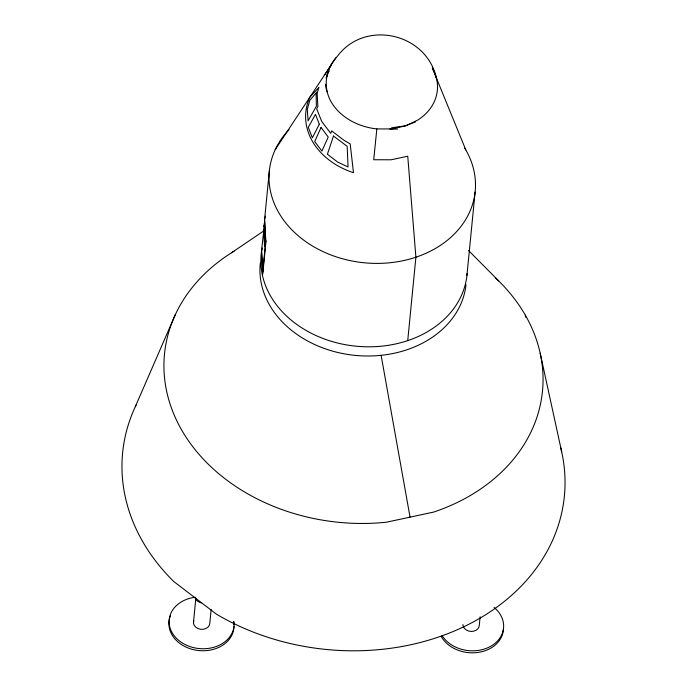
<?xml version="1.0" encoding="UTF-8"?>
<svg xmlns="http://www.w3.org/2000/svg" width="687" height="687" viewBox="0 0 687 687"><rect width="100%" height="100%" fill="white"/><g stroke="black" fill="none" stroke-linecap="round" stroke-linejoin="round"><path stroke-width="1.03" d="M193.459 622.482L195.855 598.059M211.158 609.421L209.801 623.229A8.184 6.484 5.6 0 1 200.467 629.249A8.184 6.484 5.6 0 1 193.76 620.816M262.778 271.442L261.592 249.991L264.186 227.337M269.398 170.359L264.624 219.119L265.457 216.156M262.657 272.619L265.8 240.605M407.726 340.615L415.901 257.204L407.743 156.215L391.126 159.779L373.719 159.753L376.845 128.916A55.905 44.294 5.6 0 1 331.125 101.822C323.088 87.807 325.131 69.731 335.977 57.794A55.905 44.294 5.6 0 1 337.411 56.291M466.92 275.513L475.103 192.094M480.119 616.806L479.286 625.299A8.184 6.484 5.6 0 1 471.016 631.422A8.184 6.484 5.6 0 1 462.944 624.552M376.845 128.916L391.401 128.941L391.624 127.782L405.321 125.833L415.403 122.011M261.592 249.991L262.151 247.973M262.039 249.183L261.472 251.202L262.743 274.156L265.886 242.15L264.615 219.153M264.701 222.03L264.143 224.031L265.07 241.669L264.581 246.667L263.619 229.303M263.593 226.779L264.023 225.242M326.402 77.949L329.039 68.915A55.02 39.442 11.1 0 1 331.563 64.75M135.296 406.704L175.34 314.594M324.839 74.685L335.977 57.794M275.229 149.646L329.253 67.824M337.798 55.707C365.956 18.884 427.623 33.611 436.64 79.237M231.605 252.713L264.203 230.634M391.401 128.941L405.296 125.961L417.576 120.182A55.905 44.294 5.6 0 0 432.767 68.855M389.787 128.941L391.367 129.113A55.905 35.174 15.3 0 0 397.739 129.01M201.652 602.851L200.853 602.731A8.184 6.484 5.6 0 1 195.142 597.879M468.586 250.523L498.685 280.94M327.261 91.938L326.703 90.796A55.905 35.174 15.3 0 1 325.595 84.389M432.269 67.97L465.812 149.912M540.171 353.144L561.674 451.763M525.28 315.084L525.71 317.179M381.122 355.316L410.045 517.139M264.504 220.338L265.68 241.781M466.026 284.693A103.428 81.942 5.6 0 1 354.2 355.282A103.428 81.942 5.6 0 1 260.321 262.958M467.117 273.495A103.428 81.942 5.6 0 1 354.458 346.025A103.428 81.942 5.6 0 1 261.627 250.755M464.756 148.134A103.428 81.942 5.6 0 1 432.183 250.248A103.428 81.942 5.6 0 1 298.742 236.199A103.428 81.942 5.6 0 1 289.029 129.637M326.145 78.241A55.905 35.174 15.3 0 1 329.305 70.881M495.696 278.072A189.904 150.462 5.6 0 1 433.643 512.081L386.446 522.206A189.904 150.462 5.6 0 1 180.982 428.808A189.904 150.462 5.6 0 1 234.258 251.073M560.721 447.735A221.935 175.838 5.6 0 1 464.721 626.312A221.935 175.838 5.6 0 1 216.465 614.178L173.82 581.571A221.935 175.838 5.6 0 1 136.189 404.832M503.451 628.682A32.598 25.831 5.6 0 1 477.465 652.513A32.598 25.831 5.6 0 1 441.303 636.583M494.09 607.437A32.598 25.831 5.6 0 1 490.174 646.587A32.598 25.831 5.6 0 1 442.016 635.458M234.035 621.683A32.598 25.831 5.6 0 1 205.739 648.674A32.598 25.831 5.6 0 1 169.517 625.866A32.598 25.831 5.6 0 1 195.237 597.252M233.966 626.613A32.598 25.831 5.6 0 1 195.881 650.16A32.598 25.831 5.6 0 1 170.556 615.578M233.528 621.769A32.598 25.831 5.6 0 1 233.932 624.663M316.75 92.23L316.114 95.115L316.389 106.184L308.094 120.86L307.287 109.327L309.837 100.293L316.75 92.23M318.802 87.541L317.145 93.449L317.866 106.605L316.647 108.804L321.774 121.565L330.73 133.312L331.658 130.882L343.861 140.208L350.198 143.901L353.47 172.686A72.856 57.717 5.6 0 1 309.983 97.004L318.802 87.541M333.496 136.035L327.398 154.257L337.532 162.003L348.069 166.967L347.167 146.322L333.496 136.035M321.061 127.447L314.706 141.556L321.902 151.071L328.223 137.031L321.061 127.447M319.318 124.244L312.353 137.786L308.283 127.344L315.462 114.351L319.318 124.244"/></g></svg>
